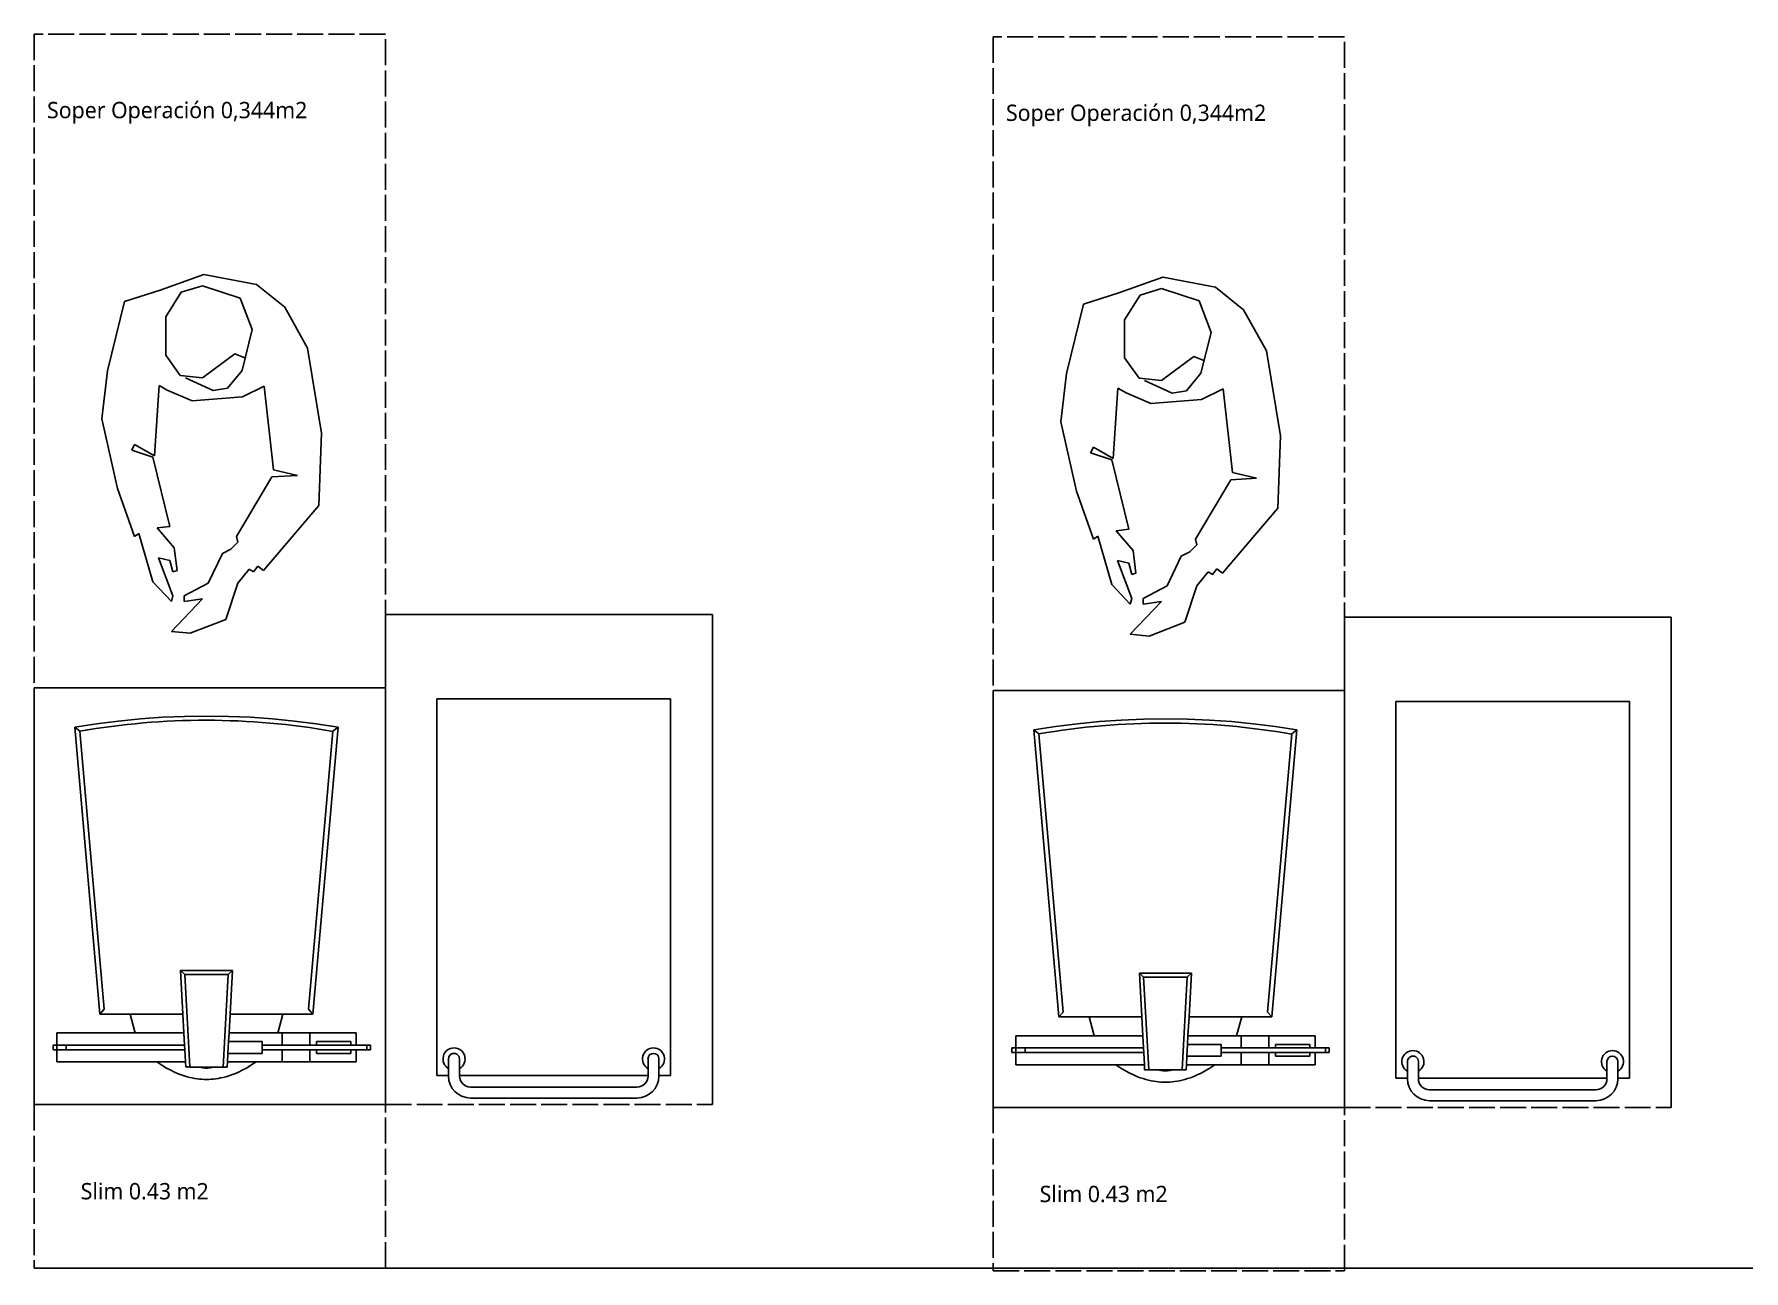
# Model space of a CAD drawing. Header units: millimetres. Extents: x 3026 to 17072, y 6117 to 23051.
# Drawn here: x 11817 to 13909, y 6117 to 7630 of the extents above; entities that cross this region are included whole.
import ezdxf

# ---------------------------------------------------------------- set-up
doc = ezdxf.new("R2010")
doc.units = ezdxf.units.MM
doc.header["$LTSCALE"] = 50
doc.linetypes.add('DASHED2', pattern=[0.762, 0.635, -0.127])
doc.linetypes.add('DASHEDX2', pattern=[3.048, 2.54, -0.508])
doc.layers.add('Edges', color=7, linetype='Continuous')
doc.layers.add('freecads.com', color=7, linetype='Continuous')
doc.styles.add('OpenSans', font='OpenSans-Regular.ttf')

# ---------------------------------------------------------------- blocks, each defined once
blk = doc.blocks.new('Weighing Scale pl')
for p, q in [((492.5, 705.3), (446.3, 176.9)), ((880.7, 705.3), (926.9, 176.9))]:
    blk.add_line(p, q)
blk.add_arc((688.1, 1546.8), 1390.6, 259.9864, 279.887)
at = {"layer": 'Edges'}
for p, q in [((654.9, 815), (645.3, 639)), ((647.2, 815), (646.7, 805.3)), ((647.2, 815), (654.9, 815)), ((654.9, 815), (674.3, 815)), ((674.3, 815), (698.9, 815)), ((718.3, 815), (698.9, 815)), ((718.3, 814.5), (718.3, 815)), ((724.4, 814.9), (718.3, 815)), ((724.4, 814.9), (718.3, 814.5)), ((727.9, 639), (718.3, 814.5)), ((726, 815), (724.4, 814.9)), ((726.5, 805.3), (726, 815)), ((375.1, 773.3), (375.1, 782.3)), ((375.1, 782.3), (382.1, 782.3)), ((382.1, 773.3), (382.1, 782.3)), ((382.1, 782.3), (402.1, 782.3)), ((402.1, 805.3), (402.1, 782.3)), ((402.1, 805.3), (490.3, 805.3)), ((412.4, 782.3), (402.1, 782.3)), ((412.4, 789), (412.4, 782.3)), ((477.6, 789), (412.4, 789)), ((477.6, 782.3), (412.4, 782.3)), ((477.6, 789), (477.6, 782.3)), ((490.3, 782.3), (477.6, 782.3)), ((490.3, 805.3), (490.3, 782.3)), ((542.7, 805.3), (490.3, 805.3)), ((542.7, 782.3), (490.3, 782.3)), ((542.7, 782.3), (542.7, 805.3)), ((542.7, 805.3), (592.4, 805.3)), ((580.6, 782.3), (542.7, 782.3)), ((580.6, 789), (580.6, 782.3)), ((580.6, 789), (645.8, 789)), ((580.6, 782.3), (580.6, 773.3)), ((592.4, 805.3), (646.7, 805.3)), ((645.8, 789), (644.5, 766.6)), ((646.7, 805.3), (645.8, 789)), ((727.8, 782.3), (726.5, 805.3)), ((726.5, 805.3), (780.7, 805.3)), ((953, 782.3), (727.8, 782.3)), ((728.2, 773.3), (727.8, 782.3)), ((780.7, 805.3), (971, 805.3)), ((953, 782.3), (953, 773.3)), ((953, 782.3), (971, 782.3)), ((971, 805.3), (971, 782.3)), ((971, 773.3), (971, 782.3)), ((971, 782.3), (978, 782.3)), ((978, 773.3), (978, 782.3)), ((382.1, 773.3), (375.1, 773.3)), ((402.1, 773.3), (382.1, 773.3)), ((402.1, 773.3), (402.1, 750.3)), ((402.1, 773.3), (412.4, 773.3)), ((402.1, 750.3), (490.3, 750.3)), ((412.4, 773.3), (412.4, 766.6)), ((412.4, 773.3), (477.6, 773.3)), ((412.4, 766.6), (477.6, 766.6)), ((477.6, 773.3), (477.6, 766.6)), ((477.6, 773.3), (490.3, 773.3)), ((490.3, 773.3), (490.3, 750.3)), ((490.3, 773.3), (542.7, 773.3)), ((542.7, 750.3), (490.3, 750.3)), ((541.6, 714.3), (550.6, 747.9)), ((542.7, 750.3), (542.7, 773.3)), ((542.7, 773.3), (580.6, 773.3)), ((542.7, 750.3), (551.9, 750.3)), ((550.6, 747.9), (551.9, 750.3)), ((643.7, 750.3), (551.9, 750.3)), ((580.6, 773.3), (580.6, 766.6)), ((644.5, 766.6), (580.6, 766.6)), ((643.7, 750.3), (641.7, 714.3)), ((644.5, 766.6), (643.7, 750.3)), ((728.2, 773.3), (953, 773.3)), ((729.5, 750.3), (728.2, 773.3)), ((731.5, 714.3), (729.5, 750.3)), ((821.2, 750.3), (729.5, 750.3)), ((821.2, 750.3), (822.6, 747.9)), ((821.2, 750.3), (971, 750.3)), ((822.6, 747.9), (831.6, 714.3)), ((971, 773.3), (953, 773.3)), ((971, 773.3), (971, 750.3)), ((971, 773.3), (978, 773.3)), ((484.3, 714.3), (436.6, 169.3)), ((484.3, 714.3), (541.6, 714.3)), ((492.5, 705.3), (484.3, 714.3)), ((541.6, 714.3), (641.7, 714.3)), ((641.7, 714.3), (637.2, 631.4)), ((731.5, 714.3), (831.6, 714.3)), ((736, 631.4), (731.5, 714.3)), ((888.9, 714.3), (831.6, 714.3)), ((888.9, 714.3), (880.7, 705.3)), ((936.6, 169.3), (888.9, 714.3)), ((645.3, 639), (637.2, 631.4)), ((637.2, 631.4), (736, 631.4)), ((645.3, 639), (727.9, 639)), ((736, 631.4), (727.9, 639)), ((436.6, 169.3), (446.3, 176.9)), ((436.6, 169.3), (477.9, 162.9)), ((477.9, 162.9), (519.5, 157.6)), ((853.7, 157.6), (895.2, 162.9)), ((895.2, 162.9), (936.6, 169.3)), ((936.6, 169.3), (926.9, 176.9)), ((519.5, 157.6), (561.1, 153.5)), ((561.1, 153.5), (602.9, 150.5)), ((602.9, 150.5), (644.7, 148.8)), ((644.7, 148.8), (686.6, 148.2)), ((686.6, 148.2), (728.4, 148.8)), ((728.4, 148.8), (770.3, 150.5)), ((770.3, 150.5), (812, 153.5)), ((812, 153.5), (853.7, 157.6))]:
    blk.add_line(p, q, dxfattribs=at)
for points in [[(592.4, 805.3), (602.1, 811.6), (610.8, 816.9), (618.8, 821.2), (626, 824.8), (632.6, 827.7), (638.7, 830), (644.3, 831.8), (649.7, 833.4), (654.8, 834.7), (659.7, 835.7), (664.4, 836.6), (669, 837.3), (673.5, 837.8), (677.9, 838.2), (682.3, 838.4), (686.6, 838.5), (690.9, 838.4), (695.2, 838.2), (699.6, 837.8), (704.1, 837.3), (708.7, 836.6), (713.5, 835.7), (718.4, 834.7), (723.5, 833.4), (728.8, 831.8), (734.5, 830), (740.6, 827.7), (747.2, 824.8), (754.4, 821.2), (762.3, 816.9), (771.1, 811.6), (780.7, 805.3)], [(698.9, 815), (697.6, 815.4), (696.2, 815.8), (694.8, 816.1), (693.2, 816.4), (691.6, 816.6), (690, 816.8), (688.3, 816.9), (686.6, 816.9), (684.9, 816.9), (683.2, 816.8), (681.6, 816.6), (679.9, 816.4), (678.4, 816.1), (676.9, 815.8), (675.6, 815.4), (674.3, 815)]]:
    blk.add_lwpolyline(points, dxfattribs=at)

msp = doc.modelspace()

# ---------------------------------------------------------------- linework, layer by layer
at = {"color": 3, "linetype": 'DASHED2'}
for p, q in [((12246.5, 7630.4), (11816.5, 7630.4)), ((11816.5, 7630.4), (11816.5, 6830.4)), ((12246.5, 6830.4), (12246.5, 7630.4)), ((13420, 7627.1), (12990, 7627.1)), ((12990, 7627.1), (12990, 6827.1)), ((13420, 6827.1), (13420, 7627.1)), ((11816.5, 6320.4), (11816.5, 6120.4)), ((12246.5, 6120.4), (12246.5, 6320.4)), ((12246.5, 6320.4), (12646.5, 6320.4)), ((12990, 6317.1), (12990, 6117.1)), ((13420, 6117.1), (13420, 6317.1)), ((13420, 6317.1), (13820, 6317.1)), ((11816.5, 6120.4), (12246.5, 6120.4)), ((12990, 6117.1), (13420, 6117.1))]:
    msp.add_line(p, q, dxfattribs=at)
at = {"color": 3}
for p, q in [((12246.5, 6320.4), (12246.5, 6920.4)), ((12246.5, 6920.4), (12646.5, 6920.4)), ((12646.5, 6920.4), (12646.5, 6320.4)), ((13420, 6317.1), (13420, 6917.1)), ((13420, 6917.1), (13820, 6917.1)), ((13820, 6917.1), (13820, 6317.1))]:
    msp.add_line(p, q, dxfattribs=at)
for p, q in [((12246.5, 6830.4), (11816.5, 6830.4)), ((11816.5, 6830.4), (11816.5, 6320.4)), ((12246.5, 6320.4), (12246.5, 6830.4)), ((13420, 6827.1), (12990, 6827.1)), ((12990, 6827.1), (12990, 6317.1)), ((13420, 6317.1), (13420, 6827.1)), ((11816.5, 6320.4), (12246.5, 6320.4)), ((12246.5, 6320.4), (12246.5, 6320.4)), ((12990, 6317.1), (13420, 6317.1)), ((13420, 6317.1), (13420, 6317.1)), ((11816.5, 6120.4), (17072.3, 6120.4))]:
    msp.add_line(p, q)
at = {"layer": 'freecads.com'}
for p, q in [((12024.3, 7336.3), (11970.5, 7317.2)), ((12088.5, 7324.2), (12024.3, 7336.3)), ((12123.1, 7296.4), (12088.5, 7324.2)), ((13197.8, 7333), (13144, 7313.9)), ((13262, 7320.8), (13197.8, 7333)), ((11927.2, 7303.4), (11906.4, 7218.5)), ((11970.5, 7317.2), (11927.2, 7303.4)), ((11977.5, 7284.3), (11996.5, 7314.6)), ((11996.5, 7314.6), (12022.6, 7322.4)), ((12022.6, 7322.4), (12068.7, 7307.2)), ((12068.7, 7307.2), (12083.4, 7268.9)), ((13144, 7313.9), (13100.7, 7300)), ((13151, 7281), (13170, 7311.2)), ((13170, 7311.2), (13196.1, 7319.1)), ((13196.1, 7319.1), (13242.2, 7303.9)), ((13242.2, 7303.9), (13256.9, 7265.5)), ((13296.6, 7293.1), (13262, 7320.8)), ((11977.5, 7237.5), (11977.5, 7284.3)), ((12150.9, 7246.2), (12123.1, 7296.4)), ((13100.7, 7300), (13079.9, 7215.1)), ((13151, 7234.2), (13151, 7281)), ((13324.4, 7242.9), (13296.6, 7293.1)), ((12083.4, 7268.9), (12070.9, 7218.7)), ((13256.9, 7265.5), (13244.4, 7215.4)), ((12062.1, 7239.3), (12022.6, 7209.8)), ((12074.3, 7234.2), (12062.1, 7239.3)), ((12168.2, 7142.2), (12150.9, 7246.2)), ((13341.7, 7138.9), (13324.4, 7242.9)), ((11906.4, 7218.5), (11899.4, 7159.6)), ((11995.1, 7212.8), (11977.5, 7237.5)), ((12070.9, 7218.7), (12053.2, 7197.4)), ((13168.6, 7209.5), (13151, 7234.2)), ((13235.6, 7236), (13196.1, 7206.5)), ((13247.8, 7230.9), (13235.6, 7236)), ((11963.6, 7114.5), (11969.3, 7200.3)), ((11969.3, 7200.3), (11979.4, 7194.9)), ((12022.6, 7209.8), (11995.1, 7212.8)), ((12035.5, 7194.4), (12001.7, 7209.9)), ((12053.2, 7197.4), (12035.5, 7194.4)), ((12071.5, 7186.7), (12098.1, 7199.6)), ((12098.1, 7199.6), (12109.3, 7097.2)), ((13079.9, 7215.1), (13072.9, 7156.2)), ((13196.1, 7206.5), (13168.6, 7209.5)), ((13209, 7191.1), (13175.1, 7206.6)), ((13244.4, 7215.4), (13226.7, 7194)), ((11979.4, 7194.9), (12009.8, 7181.9)), ((12009.8, 7181.9), (12071.5, 7186.7)), ((13137.1, 7111.2), (13142.7, 7197)), ((13142.7, 7197), (13152.9, 7191.5)), ((13152.9, 7191.5), (13183.2, 7178.6)), ((13183.2, 7178.6), (13245, 7183.4)), ((13226.7, 7194), (13209, 7191.1)), ((13245, 7183.4), (13271.6, 7196.2)), ((13271.6, 7196.2), (13282.8, 7093.8)), ((11899.4, 7159.6), (11918.5, 7074.6)), ((13072.9, 7156.2), (13092, 7071.3)), ((12164.8, 7053.8), (12168.2, 7142.2)), ((13338.3, 7050.5), (13341.7, 7138.9)), ((11935.9, 7121.4), (11939.3, 7128.4)), ((11961.9, 7112.8), (11935.9, 7121.4)), ((11939.3, 7128.4), (11963.6, 7114.5)), ((13109.3, 7118.1), (13112.8, 7125)), ((13135.4, 7109.4), (13109.3, 7118.1)), ((13112.8, 7125), (13137.1, 7111.2)), ((11982.7, 7027.9), (11961.9, 7112.8)), ((12109.3, 7097.2), (12138.8, 7090.2)), ((13156.2, 7024.5), (13135.4, 7109.4)), ((13282.8, 7093.8), (13312.2, 7086.9)), ((11918.5, 7074.6), (11939.3, 7015.7)), ((12107.5, 7088.5), (12064.2, 7015.7)), ((12138.8, 7090.2), (12107.5, 7088.5)), ((13281, 7085.2), (13237.7, 7012.4)), ((13312.2, 7086.9), (13281, 7085.2)), ((12097.1, 6974.1), (12164.8, 7053.8)), ((13092, 7071.3), (13112.8, 7012.4)), ((13270.6, 6970.8), (13338.3, 7050.5)), ((11939.3, 7015.7), (11944.5, 7019.2)), ((11944.5, 7019.2), (11961.9, 6960.3)), ((11967.1, 7026.1), (11982.7, 7027.9)), ((11987.9, 7001.9), (11967.1, 7026.1)), ((12065.9, 7008.8), (12057.2, 7000.1)), ((12064.2, 7015.7), (12065.9, 7008.8)), ((13112.8, 7012.4), (13118, 7015.9)), ((13118, 7015.9), (13135.4, 6956.9)), ((13140.6, 7022.8), (13156.2, 7024.5)), ((13161.4, 6998.5), (13140.6, 7022.8)), ((13237.7, 7012.4), (13239.4, 7005.5)), ((11986.1, 6942.9), (11968.8, 6989.7)), ((11968.8, 6989.7), (11982.7, 6986.3)), ((11991.4, 6974.1), (11987.9, 7001.9)), ((12046.8, 6994.9), (12029.5, 6958.5)), ((12057.2, 7000.1), (12046.8, 6994.9)), ((13164.8, 6970.8), (13161.4, 6998.5)), ((13220.3, 6991.6), (13203, 6955.2)), ((13230.7, 6996.8), (13220.3, 6991.6)), ((13239.4, 7005.5), (13230.7, 6996.8)), ((11982.7, 6986.3), (11986.1, 6972.4)), ((11986.1, 6972.4), (11991.4, 6974.1)), ((12065.9, 6958.5), (12079.8, 6975.9)), ((12079.8, 6975.9), (12085, 6972.4)), ((12085, 6972.4), (12090.2, 6979.3)), ((12090.2, 6979.3), (12097.1, 6974.1)), ((13159.6, 6939.6), (13142.3, 6986.4)), ((13142.3, 6986.4), (13156.2, 6982.9)), ((13156.2, 6982.9), (13159.6, 6969.1)), ((13159.6, 6969.1), (13164.8, 6970.8)), ((13239.4, 6955.2), (13253.3, 6972.5)), ((13253.3, 6972.5), (13258.5, 6969.1)), ((13258.5, 6969.1), (13263.7, 6976)), ((13263.7, 6976), (13270.6, 6970.8)), ((11961.9, 6960.3), (11984.4, 6936)), ((12029.5, 6958.5), (12000, 6942.9)), ((12051.2, 6914), (12065.9, 6958.5)), ((13135.4, 6956.9), (13157.9, 6932.7)), ((13203, 6955.2), (13173.5, 6939.6)), ((13224.6, 6910.7), (13239.4, 6955.2)), ((11984.4, 6936), (11986.1, 6942.9)), ((12022.6, 6939.5), (11984.4, 6899.6)), ((12000, 6942.9), (12000, 6936)), ((12000, 6936), (12022.6, 6939.5)), ((13157.9, 6932.7), (13159.6, 6939.6)), ((13196.1, 6936.1), (13157.9, 6896.3)), ((13173.5, 6939.6), (13173.5, 6932.7)), ((13173.5, 6932.7), (13196.1, 6936.1)), ((12007.4, 6897.2), (12051.2, 6914)), ((13180.9, 6893.9), (13224.6, 6910.7)), ((11984.4, 6899.6), (12007.4, 6897.2)), ((13157.9, 6896.3), (13180.9, 6893.9)), ((12595.3, 6817.2), (12309.4, 6817.2)), ((12309.4, 6817.2), (12309.4, 6356.2)), ((12595.3, 6356.2), (12595.3, 6817.2)), ((13768.8, 6813.8), (13482.9, 6813.8)), ((13482.9, 6813.8), (13482.9, 6352.9)), ((13768.8, 6352.9), (13768.8, 6813.8)), ((12323.6, 6376.4), (12323.6, 6355.4)), ((12337.1, 6376.4), (12337.1, 6355.4)), ((12567.7, 6376.4), (12567.7, 6355.4)), ((12581.1, 6376.4), (12581.1, 6355.4)), ((12595.3, 6356.2), (12595.3, 6376.4)), ((12595.3, 6356.2), (12595.3, 6363)), ((13497.1, 6373.1), (13497.1, 6352.1)), ((13510.5, 6373.1), (13510.5, 6352.1)), ((13741.1, 6373.1), (13741.1, 6352.1)), ((13754.6, 6373.1), (13754.6, 6352.1)), ((13768.8, 6352.9), (13768.8, 6373.1)), ((12323.6, 6356.2), (12309.4, 6356.2)), ((12567.7, 6356.2), (12337.1, 6356.2)), ((12554.2, 6341.9), (12350.5, 6341.9)), ((12595.3, 6356.2), (12581.1, 6356.2)), ((12595.3, 6356.2), (12581.1, 6356.2)), ((12595.3, 6356.2), (12588.6, 6356.2)), ((13497.1, 6352.9), (13482.9, 6352.9)), ((13741.1, 6352.9), (13510.5, 6352.9)), ((13768.8, 6352.9), (13754.6, 6352.9)), ((13768.8, 6352.9), (13754.6, 6352.9)), ((13768.8, 6352.9), (13762.1, 6352.9)), ((13768.8, 6352.9), (13768.8, 6359.6)), ((12554.2, 6328.5), (12350.5, 6328.5)), ((13727.7, 6338.6), (13524, 6338.6)), ((13727.7, 6325.1), (13524, 6325.1))]:
    msp.add_line(p, q, dxfattribs=at)
for centre, radius, start, end in [((12330.3, 6376.4), 13.5, 300, 240), ((12330.3, 6376.4), 6.73, 90, 180), ((12330.3, 6376.4), 6.73, 359.9999, 180), ((12574.4, 6376.4), 13.5, 300, 240), ((12574.4, 6376.4), 6.73, 0, 180), ((13503.8, 6373.1), 13.5, 300, 240), ((13747.9, 6373.1), 13.5, 300, 240), ((13503.8, 6373.1), 6.73, 90, 180), ((13503.8, 6373.1), 6.73, 359.9999, 180), ((13747.9, 6373.1), 6.73, 0, 180), ((12350.5, 6355.4), 26.9, 180, 270), ((12350.5, 6355.4), 13.5, 180, 270), ((12554.2, 6355.4), 13.5, 270, 0), ((12554.2, 6355.4), 26.9, 270, 0), ((13524, 6352.1), 26.9, 180, 270), ((13524, 6352.1), 13.5, 180, 270), ((13727.7, 6352.1), 13.5, 270, 0), ((13727.7, 6352.1), 26.9, 270, 0)]:
    msp.add_arc(centre, radius, start, end, dxfattribs=at)

# ---------------------------------------------------------------- block references
at = {"xscale": 0.6441524776809083, "yscale": 0.6441524776809083, "zscale": 0.6441524776809083}
for p, rotation in [((12469.6, 6891.4), 180), ((13643.1, 6888), 179.9999999999999)]:
    msp.add_blockref('Weighing Scale pl', p, dxfattribs=dict(at, rotation=rotation))

# ---------------------------------------------------------------- texts
at = {"color": 3, "linetype": 'DASHEDX2', "char_height": 20, "attachment_point": 1, "style": 'OpenSans'}
for insert in [(11832.3, 7547.5), (13005.8, 7544.2)]:
    msp.add_mtext_dynamic_manual_height_columns('Soper Operación 0,344m2', width=430, gutter_width=12.5, heights=[0], dxfattribs=dict(at, insert=insert))
at = {"color": 3, "linetype": 'DASHED2', "char_height": 20, "attachment_point": 1, "style": 'OpenSans'}
for insert in [(11873.5, 6224.5), (13047, 6221.1)]:
    msp.add_mtext_dynamic_manual_height_columns('Slim 0.43 m2', width=430, gutter_width=12.5, heights=[0], dxfattribs=dict(at, insert=insert))

doc.saveas('drawing.dxf')
